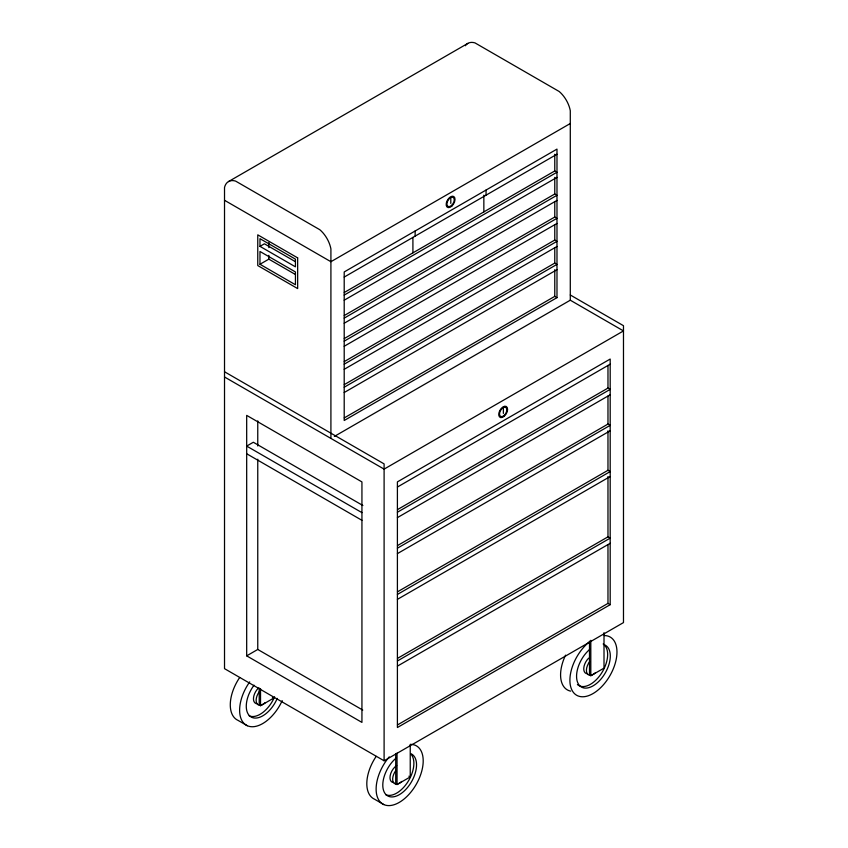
<?xml version="1.0" encoding="UTF-8"?>
<svg xmlns="http://www.w3.org/2000/svg" width="848" height="848" viewBox="0 0 848 848"><rect width="100%" height="100%" fill="white"/><g stroke="black" fill="none" stroke-linecap="round" stroke-linejoin="round"><path stroke-width="1.27" d="M228.494 181.578L467.873 43.375M259.976 246.355L295.443 266.834L295.443 259.149L259.976 238.68L259.976 246.355L264.417 243.8L295.305 261.629M259.976 264.269L295.443 284.748L295.443 271.954L259.976 251.474L259.976 264.269L268.848 259.149L295.157 274.349M570.291 123.511L330.911 261.714L224.519 200.287M344.203 277.073L556.988 154.219M344.277 292.486L554.772 170.957L556.988 172.239L344.203 295.083M344.203 300.203L556.988 177.359M344.277 315.52L554.772 193.991L556.988 195.273L344.203 318.117M344.203 323.236L556.988 200.393M344.277 338.553L554.772 217.024L556.988 218.307L344.203 341.15M344.203 346.27L556.988 223.427M344.277 361.587L554.772 240.058L556.988 241.341L344.203 364.184M344.203 369.304L556.988 246.461M344.277 384.621L554.772 263.092L556.988 264.375L344.203 387.229M344.203 392.518L556.988 269.675M344.277 417.894L554.772 296.365L556.988 297.648L556.988 149.1L344.203 271.954L344.203 420.491L556.988 297.648M334.345 436.423L570.291 300.203L623.481 330.921L384.102 469.124L224.519 376.989M397.405 487.038L610.189 364.195M397.479 509.616L607.974 388.087L610.189 389.37L397.405 512.224M397.405 517.619L610.189 394.765M397.479 545.593L607.974 424.064L610.189 425.346L397.405 548.19M397.405 553.627L610.189 430.784M246.683 655.854L361.937 722.401L361.937 481.918L246.683 415.382L246.683 655.854L257.76 649.462L362.753 710.073M397.479 591.83L607.974 470.301L610.189 471.583L397.405 594.437M397.405 599.366L610.189 476.512M259.212 688.035L259.212 704.953L260.527 705.716L273.734 698.095L272.409 697.332M397.479 658.377L607.974 536.848L610.189 538.13L397.405 660.974M397.405 666.136L610.189 543.292M397.479 724.923L607.974 603.394L610.189 604.677L610.189 359.043L397.405 481.887L397.405 727.52L610.189 604.677M330.911 438.416L330.911 248.92A21.158 12.211 60 0 0 319.823 229.723L235.596 181.09A21.158 12.211 60 0 0 224.519 187.493L224.519 668.659L384.102 760.794L623.481 622.591L623.481 325.696L570.291 294.987M395.719 753.872L395.719 783.806L397.044 784.559L410.241 776.948L410.241 744.406M589.498 641.152L589.498 674.987L590.812 675.739L604.009 668.129L604.009 632.703M224.519 371.763L384.102 463.898L384.102 760.794M362.88 505.503L253.329 442.253L246.683 446.09L361.937 512.637M246.683 453.765L361.937 520.312M408.916 776.185L410.241 776.948M247.309 725.729L237.981 720.344A33.591 19.027 -60 0 1 239.677 677.52M383.826 804.572L374.498 799.187A33.591 19.027 -60 0 1 376.194 756.374M607.974 365.424L607.974 388.087M607.974 396.037L607.974 424.064M607.974 430.816L607.974 470.301M607.974 476.544L607.974 536.848M607.974 544.617L607.974 603.394M590.812 640.325L590.812 675.739M570.291 300.203L570.291 110.706A21.158 12.211 60 0 0 559.203 91.51L474.975 42.888A21.158 12.211 60 0 0 465.393 45.728M554.772 154.23L554.772 170.957M554.772 177.359L554.772 193.991M554.772 201.665L554.772 217.024M554.772 224.699L554.772 240.058M554.772 247.743L554.772 263.092M554.772 269.664L554.772 296.365M503.373 408.301L503.373 413.421M486.063 190.047L486.063 195.167M483.848 195.178L483.848 211.905M450.797 198.284L450.797 203.403M415.138 230.995L415.138 236.115M412.912 237.408L412.912 252.852M397.044 753.077L397.044 784.559M268.848 242.517L268.848 247.637M268.848 255.312L268.848 259.149M260.527 688.661L260.527 705.716M257.76 420.873L257.76 445.974M257.76 459.192L257.76 649.462M410.464 744.374A33.591 19.027 -60 0 1 417.831 781.368A33.591 19.027 -60 0 1 381.218 802.918A33.591 19.027 -60 0 1 389.253 756.861M411.026 753.766A24.094 13.642 -60 0 1 409.51 784.909A24.094 13.642 -60 0 1 384.208 792.074A24.094 13.642 -60 0 1 396.249 757.953M411.195 754.413A24.094 13.642 -60 0 1 407.888 781.814A24.094 13.642 -60 0 1 385.639 794.661M393.779 782.577A10.017 5.671 -60 0 1 390.144 775.835A10.017 5.671 -60 0 1 396.673 765.553M401.793 781.432A10.017 5.671 -60 0 1 393.313 782.238A10.017 5.671 -60 0 1 395.878 770.44M604.232 635.555A33.591 19.027 -60 0 1 610.125 675.315A33.591 19.027 -60 0 1 572.601 691.279A33.591 19.027 -60 0 1 589.275 641.915M570.672 691.141A33.591 19.027 -60 0 1 565.584 655.144M604.794 644.946A24.094 13.642 -60 0 1 603.278 676.089A24.094 13.642 -60 0 1 577.986 683.255A24.094 13.642 -60 0 1 590.017 649.133M603.172 643.982A24.094 13.642 -60 0 1 601.656 672.994A24.094 13.642 -60 0 1 577.414 684.537M587.547 673.757A10.017 5.671 -60 0 1 583.774 668.139A10.017 5.671 -60 0 1 588.639 658.186M595.572 672.612A10.017 5.671 -60 0 1 587.081 673.418A10.017 5.671 -60 0 1 589.646 661.62M282.214 700.639A33.591 19.027 -60 0 1 246.355 725.231A33.591 19.027 -60 0 1 249.725 681.877M277.254 698.381A24.094 13.642 -60 0 1 251.156 717.026A24.094 13.642 -60 0 1 254.04 685.195M274.582 696.844A24.094 13.642 -60 0 1 249.132 715.818M257.262 703.734A10.017 5.671 -60 0 1 253.488 698.116A10.017 5.671 -60 0 1 258.354 688.152M265.286 702.579A10.017 5.671 -60 0 1 256.796 703.395A10.017 5.671 -60 0 1 259.361 691.586M297.659 257.877L257.76 234.843L257.76 265.551L297.659 288.585L297.659 257.877M451.74 206.191A6.265 3.615 -60 0 0 453.733 196.482A6.265 3.615 -60 0 0 446.313 203.054A6.265 3.615 -60 0 0 451.74 206.191M451.549 205.449A5.183 2.989 -60 0 0 453.192 197.425A5.183 2.989 -60 0 0 447.055 202.852A5.183 2.989 -60 0 0 451.549 205.449M504.316 416.198A6.265 3.615 -60 0 0 506.309 406.489A6.265 3.615 -60 0 0 498.889 413.071A6.265 3.615 -60 0 0 504.316 416.198M504.125 415.456A5.183 2.989 -60 0 0 505.768 407.432A5.183 2.989 -60 0 0 499.631 412.87A5.183 2.989 -60 0 0 504.125 415.456"/></g></svg>
